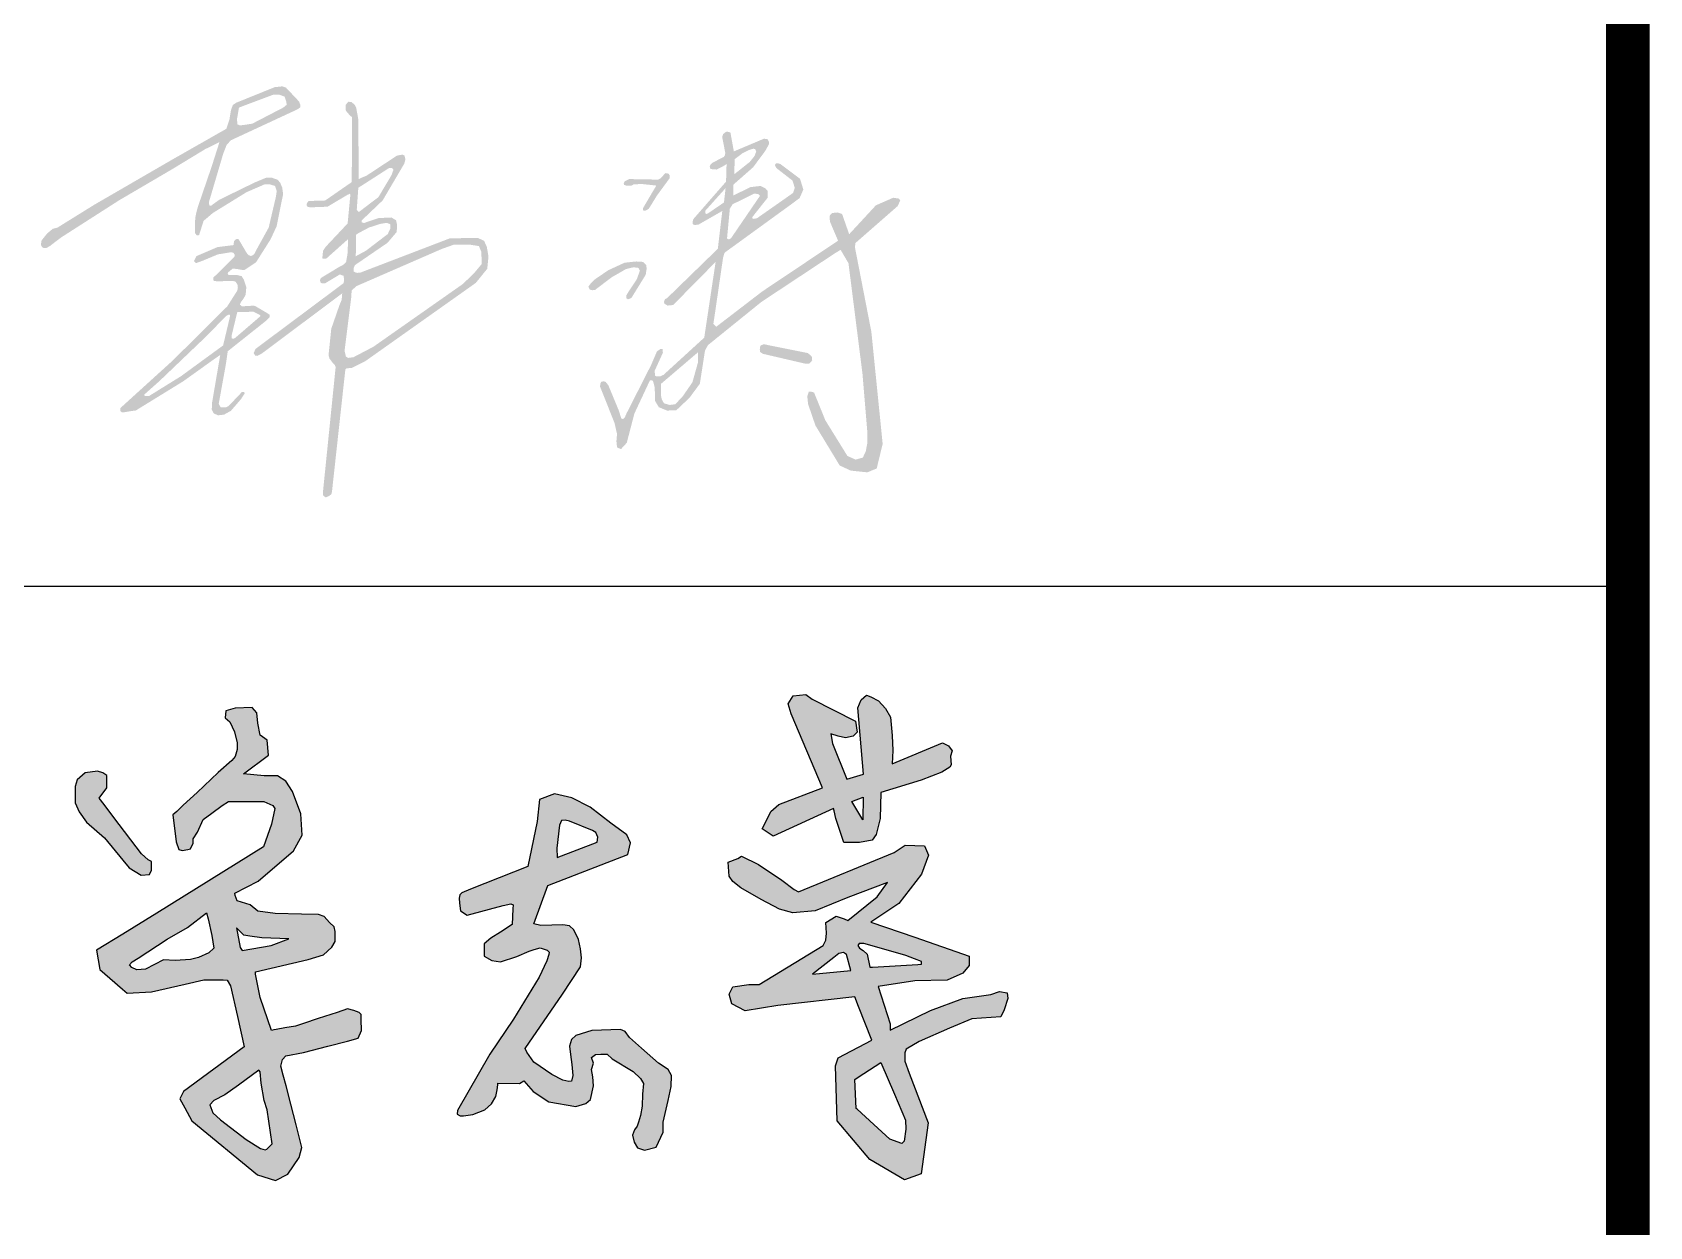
# Model space of a CAD drawing. Header units: inches. Extents: x -1293886 to -986005, y -15154 to 203628.
# Drawn here: x -1215054 to -1213209, y 132697 to 134059 of the extents above; entities that cross this region are included whole.
import ezdxf

# ---------------------------------------------------------------- set-up
doc = ezdxf.new("R2010")
doc.units = ezdxf.units.IN
doc.header["$LTSCALE"] = 100
doc.header["$MEASUREMENT"] = 0
doc.layers.get('0').update_dxf_attribs({"color": 252})
doc.layers.add('TK', color=142, linetype='Continuous')
doc.layers.add('图框', color=7, linetype='Continuous')

# ---------------------------------------------------------------- blocks, each defined once
blk = doc.blocks.new('A$C05385F37')
at = {"layer": 'TK'}
blk.add_line((-8000, -28200), (-1000, -28200), dxfattribs=at)

msp = doc.modelspace()

# ---------------------------------------------------------------- hatches: boundary and pattern name
h = msp.add_hatch(color=1)
h.set_gradient(color1=(255, 0, 0), color2=(219, 0, 0), one_color=1, tint=0.43)
h.paths.add_polyline_path([(-1214219.7, 133703.6), (-1214169.3, 133693.5), (-1214164.9, 133689.6), (-1214164.4, 133685.1), (-1214167.8, 133681.5), (-1214171.9, 133681.3), (-1214220.9, 133692.7), (-1214223.8, 133694.8), (-1214224.2, 133697.1), (-1214224, 133700.4), (-1214223, 133702.2)], flags=17)
h.paths.add_polyline_path([(-1214294.6, 133694.5), (-1214334.2, 133660.7), (-1214336.8, 133658.5), (-1214336.9, 133645.1), (-1214336.2, 133641.1), (-1214333.6, 133636.2), (-1214327.1, 133634.3), (-1214320.7, 133635.1), (-1214312.4, 133643.8), (-1214301.1, 133660.1), (-1214294.8, 133682.6)], flags=16)
h.paths.add_polyline_path([(-1214255.2, 133863.3), (-1214237.4, 133872.1), (-1214231.1, 133875.3), (-1214226, 133875.1), (-1214224, 133872.9), (-1214249.8, 133835.1), (-1214254.8, 133827.8), (-1214257.2, 133824.3), (-1214259.7, 133823.2), (-1214261.6, 133824.2), (-1214258.4, 133858.2)], flags=16)
h.paths.add_polyline_path([(-1214252.8, 133914.8), (-1214243.8, 133921.6), (-1214235.7, 133925.5), (-1214231.4, 133926.7), (-1214229.2, 133926), (-1214228.3, 133923.4), (-1214230.2, 133918.4), (-1214235.7, 133911.5), (-1214250.7, 133899.6), (-1214253.4, 133897.5)], flags=16)
h.paths.add_polyline_path([(-1214263.2, 133881.7), (-1214265.1, 133865.3), (-1214283.9, 133852.5), (-1214285.2, 133852.2), (-1214286.5, 133853.4), (-1214286.2, 133856.1)], flags=16)
h.paths.add_polyline_path([(-1214406.5, 133655.3), (-1214390, 133613.8), (-1214387.1, 133601.2), (-1214387.8, 133592.9), (-1214387.1, 133585.9), (-1214382.6, 133583.9), (-1214376, 133591.1), (-1214367.3, 133624.5), (-1214349.6, 133662.3), (-1214346.8, 133662.3), (-1214345.7, 133660.6), (-1214344, 133653.9), (-1214343.9, 133639.2), (-1214339.5, 133631.8), (-1214330.1, 133627.9), (-1214319.5, 133628.2), (-1214304.4, 133642.5), (-1214292.6, 133658.5), (-1214286.7, 133696.5), (-1214283.3, 133702.6), (-1214222.3, 133751.9), (-1214139, 133807), (-1214132, 133811.3), (-1214123, 133796), (-1214107, 133669.6), (-1214101.4, 133602.4), (-1214101.5, 133590.7), (-1214103.3, 133581.3), (-1214106.6, 133574.3), (-1214114.8, 133571.9), (-1214124.2, 133576.1), (-1214149.4, 133616.8), (-1214162.2, 133648.3), (-1214164.3, 133649.2), (-1214168.2, 133649.5), (-1214170, 133644), (-1214169.1, 133635.3), (-1214160.7, 133610.8), (-1214133, 133565.2), (-1214120.4, 133559.4), (-1214101.5, 133557.4), (-1214090.8, 133561.8), (-1214084, 133589.9), (-1214096.9, 133717.8), (-1214115.6, 133814), (-1214115.1, 133819), (-1214066.9, 133861.2), (-1214063.9, 133867.7), (-1214065.6, 133869.8), (-1214072, 133870.7), (-1214091.7, 133862.1), (-1214122.2, 133829.1), (-1214130.3, 133852.2), (-1214135.2, 133853.9), (-1214141.7, 133853.3), (-1214144.5, 133850.2), (-1214144.2, 133843.6), (-1214134.9, 133821.7), (-1214221.4, 133763.8), (-1214273.8, 133723.6), (-1214277.2, 133726.9), (-1214276.3, 133732.5), (-1214266.1, 133802.4), (-1214264.4, 133808), (-1214188.5, 133863.1), (-1214178.8, 133870.3), (-1214174.5, 133880.1), (-1214178.3, 133892.4), (-1214200.7, 133909.2), (-1214203.6, 133910.1), (-1214205.6, 133909.9), (-1214207, 133908.2), (-1214205.3, 133904.6), (-1214186.9, 133890.3), (-1214184.3, 133882.1), (-1214186.2, 133876.2), (-1214227, 133847.6), (-1214229.5, 133846.8), (-1214232.3, 133846.6), (-1214232.7, 133848.7), (-1214215.1, 133870.9), (-1214215.4, 133878.8), (-1214218, 133881.6), (-1214223.4, 133884.2), (-1214235, 133882.8), (-1214254.3, 133873.3), (-1214254.3, 133885.7), (-1214231.8, 133905.5), (-1214218, 133924.1), (-1214213.8, 133931.7), (-1214213.6, 133934.3), (-1214215.4, 133937.5), (-1214219.4, 133938.1), (-1214253.8, 133923.6), (-1214257.7, 133945.1), (-1214260.2, 133945.9), (-1214262, 133946.2), (-1214263.6, 133945.3), (-1214266, 133943.4), (-1214267.1, 133940), (-1214263.7, 133922.5), (-1214263.7, 133920.9), (-1214264.2, 133918.8), (-1214265.3, 133917.3), (-1214277.9, 133910.8), (-1214280.3, 133908.8), (-1214281.4, 133906.2), (-1214280.5, 133903.7), (-1214277.9, 133903.2), (-1214273.6, 133902.9), (-1214265.1, 133907.2), (-1214262.1, 133909.2), (-1214262.7, 133889.1), (-1214300, 133846.4), (-1214300.8, 133843.4), (-1214300.6, 133840.4), (-1214298.1, 133839.6), (-1214294, 133840.2), (-1214267, 133855.6), (-1214272.1, 133812.5), (-1214330.1, 133756.1), (-1214332.2, 133755.2), (-1214333.6, 133752), (-1214333, 133749.9), (-1214329.5, 133747.7), (-1214323.1, 133748.3), (-1214274.6, 133797.5), (-1214287.6, 133711.1), (-1214334, 133668.7), (-1214338.2, 133666.8), (-1214343.5, 133667.2), (-1214344.3, 133672.9), (-1214334.8, 133693.8), (-1214335.1, 133698), (-1214337.4, 133698.3), (-1214341.6, 133695.3), (-1214348.1, 133680.1), (-1214374.2, 133628.7), (-1214376.3, 133624.6), (-1214378.1, 133620.4), (-1214380.1, 133618.3), (-1214382.2, 133618.6), (-1214384.9, 133627.5), (-1214396.9, 133656.5), (-1214399.9, 133660.4), (-1214402.3, 133661.3), (-1214405.2, 133660.7), (-1214406.2, 133658.3)])
h.paths.add_polyline_path([(-1214410.7, 133766.7), (-1214393.3, 133779.9), (-1214376.8, 133789.4), (-1214368.2, 133791.4), (-1214362.8, 133790.7), (-1214361, 133787.6), (-1214364.6, 133777.6), (-1214374.3, 133763), (-1214376.6, 133759.1), (-1214376.4, 133756), (-1214374.6, 133754.8), (-1214370.7, 133756.4), (-1214354.4, 133782.8), (-1214353.3, 133789.8), (-1214353.8, 133794), (-1214357.2, 133797.5), (-1214365.3, 133798), (-1214378.5, 133796.6), (-1214397.1, 133788), (-1214412.8, 133777.3), (-1214417, 133773.1), (-1214419.8, 133769.2), (-1214418.2, 133765.9), (-1214415.1, 133765.2), (-1214411.9, 133765.5)])
h.paths.add_polyline_path([(-1214370.1, 133884.7), (-1214375.7, 133884.3), (-1214379.1, 133885.4), (-1214379.5, 133886.9), (-1214378.4, 133889.4), (-1214373.3, 133892), (-1214361.3, 133891.8), (-1214340.4, 133891.4), (-1214337.4, 133892.9), (-1214333.7, 133896.9), (-1214332.8, 133898.1), (-1214331.5, 133898.8), (-1214328.5, 133898.2), (-1214327, 133896.5), (-1214327, 133893.1), (-1214341.5, 133873.3), (-1214350.9, 133858.1), (-1214354.9, 133855.8), (-1214357.2, 133855.8), (-1214357.5, 133858.8), (-1214342.3, 133884.6), (-1214358.7, 133886.4), (-1214368.1, 133886)], flags=17)
h.paths.add_polyline_path([(-1214818.5, 133973.6), (-1214779.7, 133988.2), (-1214772.1, 133988.2), (-1214766.5, 133986.1), (-1214764.5, 133980.2), (-1214764.1, 133976.8), (-1214767.9, 133973.6), (-1214803.4, 133955.2), (-1214810, 133954.2), (-1214817.3, 133953.2), (-1214820.4, 133954.5), (-1214820.7, 133960.8)], flags=16)
h.paths.add_polyline_path([(-1214820.4, 133740.4), (-1214801.9, 133740.6), (-1214794.6, 133736.9), (-1214793.9, 133735.7), (-1214822.6, 133711), (-1214824.9, 133709.7), (-1214826.7, 133710.3), (-1214826.8, 133713.8)], flags=16)
h.paths.add_polyline_path([(-1214857.5, 133711), (-1214832.8, 133736.1), (-1214829.6, 133737.5), (-1214828.5, 133736.3), (-1214836.6, 133702.2), (-1214884.8, 133667), (-1214920.8, 133644.7), (-1214926.2, 133644.7), (-1214926.5, 133646.2), (-1214909.6, 133661.2)], flags=16)
h.paths.add_polyline_path([(-1214690.5, 133756.2), (-1214689.9, 133765.1), (-1214684.2, 133770), (-1214587.3, 133812.2), (-1214573.6, 133817.1), (-1214554.6, 133817.1), (-1214544.7, 133815.6), (-1214542, 133809.1), (-1214541.4, 133795.3), (-1214550.6, 133784.2), (-1214563.2, 133772.2), (-1214665.1, 133700.7), (-1214688, 133688.7), (-1214694, 133688), (-1214696.5, 133689.6), (-1214698, 133696)], flags=16)
h.paths.add_polyline_path([(-1214670.2, 133836.7), (-1214657.2, 133840.9), (-1214652.6, 133841.7), (-1214649, 133841.8), (-1214645.8, 133840.4), (-1214645.9, 133835.4), (-1214648.7, 133829.3), (-1214669.5, 133813.4), (-1214673.9, 133810.1), (-1214685.2, 133804), (-1214685.1, 133811.6), (-1214685, 133828.4), (-1214681.9, 133830.5)], flags=16)
h.paths.add_polyline_path([(-1214682.3, 133882.1), (-1214647.1, 133904.7), (-1214643.9, 133904.7), (-1214642.2, 133902.8), (-1214644.4, 133896.6), (-1214659.4, 133871.4), (-1214676, 133858.8), (-1214681.8, 133854.3), (-1214684.1, 133857.1)], flags=16)
h.paths.add_polyline_path([(-1214739.1, 133867), (-1214720.1, 133867.6), (-1214689.8, 133888.6), (-1214689.5, 133954.2), (-1214689.6, 133962.7), (-1214692, 133964.7), (-1214696.5, 133970), (-1214696.9, 133973.3), (-1214696.8, 133976.8), (-1214693.5, 133980.3), (-1214690, 133979.8), (-1214686.4, 133976.8), (-1214684.7, 133973.2), (-1214683.9, 133968.7), (-1214683.2, 133965.4), (-1214682.4, 133960.4), (-1214681.8, 133895.7), (-1214681.9, 133892), (-1214677.9, 133893.9), (-1214673.1, 133895.8), (-1214638.2, 133918.8), (-1214631.9, 133919.9), (-1214629.7, 133919), (-1214628.5, 133914.5), (-1214630, 133909.4), (-1214654.6, 133867.6), (-1214678.7, 133844.6), (-1214678.4, 133842.7), (-1214675.8, 133841.8), (-1214672.7, 133843), (-1214659.4, 133847.5), (-1214644.6, 133848.2), (-1214639.3, 133845.1), (-1214638.1, 133839.9), (-1214638.5, 133831.7), (-1214649, 133819.3), (-1214686.1, 133793.9), (-1214687.8, 133790.3), (-1214687.5, 133786.6), (-1214685.6, 133785.5), (-1214683.6, 133785), (-1214680, 133785.3), (-1214577.9, 133824.4), (-1214546, 133824.9), (-1214538.8, 133821.6), (-1214535.7, 133814.7), (-1214533.8, 133803.8), (-1214535.2, 133789.7), (-1214548.2, 133773.6), (-1214674.7, 133684), (-1214689.9, 133676.5), (-1214695.7, 133676.1), (-1214696.3, 133675.8), (-1214697, 133674.7), (-1214697.4, 133672.2), (-1214712.4, 133535.2), (-1214713.1, 133532.4), (-1214715.8, 133530.4), (-1214719.6, 133528.7), (-1214722.7, 133531.4), (-1214722.7, 133534.8), (-1214708.2, 133677.4), (-1214709.3, 133680.2), (-1214711.2, 133681.8), (-1214713.1, 133684.5), (-1214715.2, 133687.2), (-1214716.3, 133691), (-1214713.2, 133721.2), (-1214703.7, 133748.6), (-1214701.3, 133754.2), (-1214700.7, 133761.6), (-1214793.1, 133692.5), (-1214797.5, 133690.3), (-1214800, 133690.6), (-1214801.7, 133693.4), (-1214799.8, 133698.1), (-1214699.2, 133773.2), (-1214698.5, 133776.9), (-1214699.1, 133781.6), (-1214703.4, 133783.2), (-1214720.6, 133772.9), (-1214723.4, 133772.9), (-1214725.3, 133773.8), (-1214726.1, 133776.5), (-1214725.1, 133779.1), (-1214703.3, 133792.3), (-1214699.7, 133794.1), (-1214696.3, 133797.2), (-1214694.7, 133806.4), (-1214694.3, 133814.3), (-1214694, 133823.5), (-1214719.2, 133801), (-1214723.2, 133801.4), (-1214723.2, 133803.9), (-1214722.5, 133810.4), (-1214719.6, 133814.7), (-1214694.5, 133841.4), (-1214691.4, 133874.1), (-1214691.9, 133875.3), (-1214695, 133873.9), (-1214717.4, 133860.5), (-1214736.5, 133859.8), (-1214739.5, 133860.1), (-1214741, 133861.1), (-1214741.3, 133863.6), (-1214740.4, 133865.3)])
h.paths.add_polyline_path([(-1215029.1, 133819.6), (-1215021, 133825.7), (-1214955.1, 133867.9), (-1214894.2, 133903.6), (-1214856.5, 133926.5), (-1214852.1, 133928.5), (-1214840.8, 133934.1), (-1214849.4, 133907.1), (-1214865.2, 133860.9), (-1214867.2, 133853.8), (-1214868.4, 133847.8), (-1214868.8, 133837.5), (-1214868.8, 133830.4), (-1214866.4, 133827.7), (-1214864, 133828.1), (-1214862.4, 133833.2), (-1214858.9, 133844.3), (-1214848.2, 133853.4), (-1214809.8, 133877.1), (-1214788.8, 133886.2), (-1214784.1, 133886.2), (-1214777.3, 133884.2), (-1214775.4, 133878.3), (-1214776.5, 133871.2), (-1214784.6, 133836.7), (-1214797.5, 133813.3), (-1214798.9, 133810.5), (-1214801, 133806.7), (-1214803.1, 133804.9), (-1214804.8, 133804.2), (-1214807.6, 133805.3), (-1214809.7, 133807.7), (-1214818.1, 133822), (-1214819.5, 133823.8), (-1214821.9, 133823.4), (-1214824.2, 133821.1), (-1214824.7, 133816.7), (-1214843, 133814.4), (-1214867.1, 133804.1), (-1214869.8, 133798.5), (-1214867.5, 133796.1), (-1214859.6, 133799), (-1214842.6, 133806.1), (-1214827.9, 133808.5), (-1214825.2, 133808.1), (-1214823.5, 133806.1), (-1214823.5, 133803.8), (-1214826, 133801.1), (-1214846.6, 133780.7), (-1214847.9, 133779.4), (-1214847.9, 133777.7), (-1214847.4, 133776.1), (-1214845.8, 133775.6), (-1214842.8, 133775.4), (-1214825.3, 133775.8), (-1214822.3, 133774.9), (-1214820, 133771.1), (-1214819.8, 133767.9), (-1214820.4, 133764.8), (-1214831.9, 133746.7), (-1214894.2, 133684.9), (-1214952.7, 133631.8), (-1214953.7, 133630.8), (-1214953.9, 133628.3), (-1214953.5, 133626.8), (-1214952.1, 133626), (-1214949.8, 133625.9), (-1214942.2, 133627.2), (-1214936.2, 133628), (-1214882.4, 133661.1), (-1214845.2, 133687.7), (-1214839.9, 133691.3), (-1214849.4, 133635.7), (-1214849.5, 133628.9), (-1214847.5, 133624.8), (-1214842.5, 133622.5), (-1214835.7, 133623.2), (-1214827.7, 133627.6), (-1214816.3, 133640.8), (-1214812.1, 133647.3), (-1214812.2, 133648.4), (-1214813.1, 133649.1), (-1214815.4, 133649.1), (-1214818.6, 133645.2), (-1214828.1, 133635.6), (-1214830.4, 133633), (-1214833.4, 133631.5), (-1214839.4, 133631.6), (-1214841.6, 133635.6), (-1214833.4, 133681), (-1214831.3, 133695.6), (-1214787.4, 133730.5), (-1214784.2, 133733.7), (-1214783.4, 133734.7), (-1214783.4, 133736.3), (-1214783.7, 133737.3), (-1214786.3, 133739.1), (-1214799.4, 133746.8), (-1214801.6, 133747.6), (-1214815.1, 133746.8), (-1214817.4, 133748.7), (-1214816.5, 133751.3), (-1214813.2, 133755.8), (-1214810.9, 133760), (-1214810.1, 133768.7), (-1214812.9, 133777.2), (-1214815.5, 133781.3), (-1214820.3, 133782.5), (-1214824.7, 133782.5), (-1214829.5, 133782.5), (-1214830.3, 133782.5), (-1214831.3, 133783.7), (-1214831.1, 133785.5), (-1214829.5, 133786.7), (-1214825.7, 133789.8), (-1214821.2, 133789.5), (-1214815.2, 133788.4), (-1214812.1, 133788.4), (-1214799, 133797.1), (-1214782.4, 133823.3), (-1214775.5, 133838.3), (-1214768.1, 133875), (-1214769.2, 133882.4), (-1214771.4, 133887.7), (-1214774.4, 133891.3), (-1214780.8, 133893.5), (-1214787.7, 133893.5), (-1214800.4, 133888.2), (-1214841, 133868.4), (-1214848.4, 133863.1), (-1214850.1, 133861.7), (-1214852, 133861.7), (-1214852.6, 133863.4), (-1214852.6, 133866.4), (-1214836.5, 133920.9), (-1214832.6, 133930.9), (-1214827.9, 133936.2), (-1214751.7, 133971.6), (-1214748.6, 133973.9), (-1214748.6, 133977), (-1214749.9, 133980.5), (-1214764.9, 133996.4), (-1214768.9, 133997.8), (-1214777.7, 133996.9), (-1214821.5, 133979.2), (-1214825.5, 133976.6), (-1214827.7, 133970.4), (-1214829.4, 133959.8), (-1214832.9, 133949.4), (-1214894.4, 133914.4), (-1214983.5, 133862.8), (-1215025.7, 133836.6), (-1215030.9, 133835.3), (-1215034.7, 133832.2), (-1215037.4, 133829.9), (-1215042.1, 133824.1), (-1215044, 133821.4), (-1215044.4, 133817.2), (-1215044, 133815.7), (-1215042.5, 133813.7), (-1215040.1, 133813.3), (-1215038.3, 133813.4), (-1215034.4, 133815.5)])
h = msp.add_hatch(color=4)
h.dxf.hatch_style = 1
h.paths.add_polyline_path([(-1214007.3, 133221.1), (-1214006, 133223.7), (-1214006.7, 133233.6), (-1214004.7, 133239.5), (-1214008.7, 133245.4), (-1214015.9, 133248.7), (-1214073.1, 133225), (-1214072.4, 133240.1), (-1214073.1, 133257.2), (-1214075, 133278.2), (-1214080.9, 133288.1), (-1214088.8, 133296.6), (-1214097.4, 133301.2), (-1214102.6, 133303.2), (-1214108.5, 133297.9), (-1214112.5, 133288.7), (-1214105.9, 133213.2), (-1214125, 133207.3), (-1214141.4, 133248), (-1214143.2, 133259), (-1214134.8, 133256.5), (-1214126.3, 133254.6), (-1214117.7, 133256.5), (-1214113.1, 133261.1), (-1214115.1, 133273.6), (-1214164.4, 133298.6), (-1214171.6, 133303.8), (-1214186.1, 133302.5), (-1214192, 133293.3), (-1214188.3, 133281.9), (-1214152.5, 133197.4), (-1214202.5, 133178.4), (-1214211.7, 133170.5), (-1214216.9, 133159.3), (-1214221.5, 133150.8), (-1214209.1, 133142.3), (-1214140.1, 133173.8), (-1214139.4, 133171.2), (-1214137.6, 133162.6), (-1214129.8, 133139.5), (-1214128.2, 133135), (-1214110.5, 133135), (-1214096, 133137.7), (-1214091.4, 133144.2), (-1214086.8, 133162.6), (-1214086.2, 133192.2), (-1214040.2, 133206), (-1214016.5, 133215.2)])
h.paths.add_polyline_path([(-1214106.3, 133186.6), (-1214106.8, 133161), (-1214119.2, 133181.8)], flags=16)
h = msp.add_hatch(color=4)
h.dxf.hatch_style = 1
h.paths.add_polyline_path([(-1214972.4, 133178.3), (-1214977.9, 133185.6), (-1214969.3, 133197.4), (-1214969.3, 133211.4), (-1214973.8, 133214.6), (-1214979.8, 133216.5), (-1214994.2, 133214.5), (-1215003.1, 133206.5), (-1215005.5, 133199.1), (-1215005.4, 133180.4), (-1215000.7, 133169.9), (-1214992.6, 133158.3), (-1214971.9, 133140.3), (-1214951, 133114.8), (-1214943.9, 133106.2), (-1214930, 133097.9), (-1214920.5, 133098.4), (-1214918.4, 133103.4), (-1214918.4, 133108.9), (-1214918.4, 133113.3), (-1214922, 133115.4), (-1214929.9, 133122.3), (-1214961.3, 133163.7)])
h.paths.add_polyline_path([(-1214757.4, 133193.2), (-1214765.1, 133205), (-1214774.4, 133211), (-1214789.7, 133211), (-1214813.5, 133213.4), (-1214784.8, 133234.6), (-1214786.3, 133251.8), (-1214794.5, 133257.7), (-1214796.8, 133271.2), (-1214798.3, 133283.1), (-1214803.5, 133289.1), (-1214822.9, 133288.4), (-1214833.4, 133285.4), (-1214834.2, 133277.2), (-1214828.9, 133272.7), (-1214823.7, 133261.5), (-1214820.7, 133248.8), (-1214820.7, 133241.3), (-1214822.9, 133233.1), (-1214826.7, 133228.6), (-1214842.4, 133215.1), (-1214866.3, 133192), (-1214882, 133177.8), (-1214889.5, 133170.3), (-1214893.9, 133166.6), (-1214890.2, 133136), (-1214887.2, 133127), (-1214883.5, 133125.8), (-1214876.8, 133127), (-1214873.9, 133128), (-1214870.6, 133134.3), (-1214870.6, 133139.3), (-1214865.7, 133146.7), (-1214859.4, 133161.2), (-1214849.3, 133168.6), (-1214837.7, 133177.2), (-1214830.4, 133181.9), (-1214819.2, 133181.9), (-1214804.7, 133181.9), (-1214796.5, 133181.9), (-1214790.2, 133181.9), (-1214779.9, 133177.4), (-1214777.7, 133173.8), (-1214781.2, 133156), (-1214790.7, 133130), (-1214912.3, 133054.6), (-1214951, 133030.6), (-1214980.9, 133012.1), (-1214977.4, 132990), (-1214965.9, 132980.2), (-1214951.4, 132967.9), (-1214946, 132963.3), (-1214918.4, 132964.8), (-1214880, 132973.4), (-1214858.5, 132978.2), (-1214836.4, 132978.2), (-1214831.9, 132978.1), (-1214828.1, 132971.6), (-1214820.3, 132936.4), (-1214812.6, 132902), (-1214881.7, 132851.1), (-1214885.9, 132842.7), (-1214880.4, 132832.3), (-1214872.4, 132817.3), (-1214797.4, 132755.9), (-1214777, 132749.3), (-1214762.6, 132756.5), (-1214750, 132775.8), (-1214746.7, 132787.2), (-1214753.3, 132812.9), (-1214759.4, 132836.4), (-1214764.8, 132857.6), (-1214767.9, 132869.7), (-1214770.6, 132879.9), (-1214768.9, 132887.4), (-1214765, 132891.7), (-1214744.9, 132895.5), (-1214717.1, 132902.8), (-1214694.5, 132908.3), (-1214682.5, 132911.8), (-1214678.7, 132920.7), (-1214679.1, 132933.1), (-1214679.1, 132938.7), (-1214681.2, 132941.2), (-1214687.6, 132943.4), (-1214694.5, 132945.1), (-1214706.4, 132941.2), (-1214728.3, 132934.4), (-1214744.9, 132928.4), (-1214753.9, 132925.4), (-1214766.3, 132923.7), (-1214776.1, 132921.6), (-1214778.7, 132921.2), (-1214781.3, 132920.7), (-1214794.5, 132958.3), (-1214800.2, 132987.6), (-1214739.4, 133001.7), (-1214721.9, 133006.8), (-1214712.5, 133015.5), (-1214708.8, 133022.2), (-1214708.8, 133033.6), (-1214709.8, 133038.7), (-1214715.2, 133043.7), (-1214721.3, 133050.8), (-1214727.6, 133052.8), (-1214747.1, 133053.4), (-1214777.3, 133054.1), (-1214797, 133056.8), (-1214805.6, 133063.8), (-1214820.6, 133068.6), (-1214823.7, 133077), (-1214796.5, 133091.1), (-1214756.1, 133125.7), (-1214746.5, 133143.6), (-1214748.1, 133167.7)])
h.paths.add_polyline_path([(-1214821.3, 133037.8), (-1214813, 133029.2), (-1214806.1, 133028.2), (-1214792.3, 133026.3), (-1214761.6, 133025.3), (-1214781.9, 133017.7), (-1214814.7, 133012), (-1214817, 133015.4)], flags=16)
h.paths.add_polyline_path([(-1214855.5, 133054.9), (-1214853.7, 133047.8), (-1214849.3, 133028.8), (-1214847.1, 133014.6), (-1214852.8, 133009.2), (-1214864.8, 133003.9), (-1214873.7, 133001.7), (-1214891.4, 133000.4), (-1214904.7, 133001), (-1214925.2, 132990.6), (-1214934.9, 132989.7), (-1214940.7, 132992.4), (-1214943.4, 132995.5), (-1214940.3, 132999), (-1214933.6, 133003), (-1214900.3, 133024.8), (-1214877.2, 133038.1)], flags=16)
h.paths.add_polyline_path([(-1214795.9, 132875.3), (-1214794.5, 132873.3), (-1214793.1, 132860.3), (-1214789.7, 132840.5), (-1214786.3, 132830.2), (-1214780.8, 132791.3), (-1214785.3, 132786.5), (-1214787.5, 132784.1), (-1214793.8, 132785.8), (-1214810.2, 132796.1), (-1214839.6, 132818.6), (-1214848.5, 132826.8), (-1214851.9, 132835.7), (-1214847.1, 132840.5), (-1214834.8, 132847.3), (-1214819.1, 132858.2)], flags=16)
h = msp.add_hatch(color=4)
h.dxf.hatch_style = 1
h.paths.add_polyline_path([(-1214428.9, 133013.7), (-1214431.2, 133024.5), (-1214436.3, 133035.4), (-1214441.4, 133040), (-1214448.9, 133041.1), (-1214474, 133040.5), (-1214481.9, 133042.3), (-1214466.1, 133086.1), (-1214374.9, 133121.3), (-1214371.6, 133134.6), (-1214376.1, 133143.7), (-1214394.2, 133157.2), (-1214417.7, 133175.3), (-1214438.5, 133186.1), (-1214458.3, 133190.6), (-1214475.5, 133184.3), (-1214478.2, 133159), (-1214489, 133107.5), (-1214554.4, 133081.9), (-1214564.2, 133077.5), (-1214566.4, 133075.3), (-1214567.3, 133071.7), (-1214566.9, 133065.9), (-1214565.9, 133057), (-1214558, 133052), (-1214516.9, 133063), (-1214508.1, 133065.2), (-1214505.6, 133064.1), (-1214505.9, 133059.3), (-1214506.7, 133041.4), (-1214519.9, 133032.6), (-1214531.2, 133026), (-1214538.6, 133019.4), (-1214538.9, 133015), (-1214538.9, 133005.5), (-1214529.8, 133000.3), (-1214520.2, 132998.9), (-1214501.5, 133005.1), (-1214487.2, 133010.9), (-1214481.7, 133013.1), (-1214474.8, 133015), (-1214469.3, 133013.1), (-1214466.7, 133012.4), (-1214464.5, 133009.8), (-1214464.9, 133007.3), (-1214467.4, 133000), (-1214475.9, 132981.6), (-1214505.2, 132933.6), (-1214532.3, 132893.7), (-1214569, 132829.4), (-1214569.5, 132825.1), (-1214566, 132823.3), (-1214562.4, 132823.3), (-1214551.5, 132824.8), (-1214538.1, 132830.1), (-1214530.2, 132836.7), (-1214525.4, 132845.1), (-1214523.9, 132852.9), (-1214523.1, 132858.5), (-1214523.2, 132860.3), (-1214498.5, 132859.9), (-1214493.3, 132863.1), (-1214482.9, 132850.8), (-1214464.8, 132839.1), (-1214434.3, 132833.9), (-1214422.6, 132837.1), (-1214417.4, 132841.7), (-1214414.1, 132857.3), (-1214414.8, 132867.7), (-1214416.1, 132876.1), (-1214414.1, 132883.2), (-1214416.1, 132889.7), (-1214411.5, 132893), (-1214405.7, 132893.6), (-1214398.5, 132893.6), (-1214392.7, 132888.4), (-1214368.8, 132873.7), (-1214360.3, 132865.7), (-1214356.8, 132859.9), (-1214358, 132847.9), (-1214358.5, 132834.2), (-1214360.3, 132823.4), (-1214362.5, 132815.9), (-1214364.3, 132811.4), (-1214367.1, 132807.4), (-1214369.4, 132801.1), (-1214367.7, 132793.1), (-1214363.7, 132786.8), (-1214355.7, 132783.9), (-1214342.5, 132787.4), (-1214334.5, 132804.5), (-1214334.5, 132815.9), (-1214328.8, 132840.5), (-1214325.4, 132856.5), (-1214324.8, 132869.1), (-1214328.8, 132875.9), (-1214339.7, 132883.4), (-1214359.1, 132900.5), (-1214372.8, 132912.5), (-1214378, 132919.4), (-1214383.1, 132921.7), (-1214415.7, 132920.5), (-1214434, 132914.8), (-1214439.2, 132910.2), (-1214441.4, 132902.8), (-1214440.3, 132893.1), (-1214438.6, 132881.7), (-1214437.4, 132869.1), (-1214439.2, 132862.8), (-1214442, 132862.2), (-1214448.9, 132863.9), (-1214461.5, 132870.2), (-1214482, 132884.5), (-1214490, 132895.9), (-1214491.8, 132899.9), (-1214449.5, 132962.2), (-1214428.9, 132993.1), (-1214427.7, 133003.4)])
h.paths.add_polyline_path([(-1214455.3, 133118.1), (-1214455.7, 133128.5), (-1214452.6, 133154.7), (-1214450.3, 133160.1), (-1214446.1, 133160.5), (-1214441.5, 133159.3), (-1214415.2, 133148.8), (-1214411.4, 133146.3), (-1214409, 133141.3), (-1214409.6, 133135.6)], flags=16)
h = msp.add_hatch(color=4)
h.dxf.hatch_style = 1
h.paths.add_polyline_path([(-1214039.8, 133099), (-1214031.8, 133120.6), (-1214036.3, 133131.2), (-1214058.4, 133132.2), (-1214071, 133123.7), (-1214180.1, 133078.9), (-1214185.1, 133081.5), (-1214199.2, 133092), (-1214225.5, 133110.1), (-1214244.9, 133119.3), (-1214249.1, 133116.7), (-1214260.2, 133112.6), (-1214259.2, 133096.5), (-1214255.1, 133090.4), (-1214246, 133083.3), (-1214222.8, 133070.2), (-1214201.6, 133059.1), (-1214186.4, 133055), (-1214161.1, 133057.1), (-1214123.7, 133072.2), (-1214078.3, 133089.4), (-1214090.4, 133073.2), (-1214123.7, 133046), (-1214127.8, 133048), (-1214136.9, 133051), (-1214149, 133043.9), (-1214148, 133031.8), (-1214149, 133023.7), (-1214152, 133017.7), (-1214224.8, 132973.2), (-1214236.9, 132973.2), (-1214255.1, 132970.2), (-1214259.2, 132962.1), (-1214256.1, 132951), (-1214241, 132942.9), (-1214203.6, 132949), (-1214115.7, 132959.1), (-1214111.6, 132948), (-1214096.5, 132909.6), (-1214134.9, 132889.4), (-1214137.9, 132880.3), (-1214135.9, 132817.6), (-1214098.5, 132773.2), (-1214059.1, 132750), (-1214039.9, 132757), (-1214032, 132815.3), (-1214053.8, 132871.8), (-1214058.6, 132885.5), (-1214058.6, 132895.1), (-1214057, 132899.1), (-1214042.5, 132908), (-1214007.9, 132923.2), (-1213982.2, 132933.7), (-1213949.2, 132936.1), (-1213945.2, 132944.1), (-1213941.2, 132957), (-1213942, 132963.4), (-1213950.8, 132965), (-1213960.5, 132961.8), (-1213992.6, 132957), (-1214029.6, 132943.3), (-1214075.5, 132920.8), (-1214075.5, 132928.1), (-1214089.1, 132970.7), (-1214047.3, 132977.1), (-1214010.3, 132977.9), (-1213992.6, 132985.9), (-1213985.4, 132994.8), (-1213985.4, 133005.2), (-1214047.3, 133026.9), (-1214097.6, 133044.3), (-1214065.5, 133065.4)])
h.paths.add_polyline_path([(-1214057.4, 133006.2), (-1214047.7, 133002.5), (-1214039.6, 132999.3), (-1214039.6, 132996.2), (-1214044, 132996), (-1214095.7, 132992.9), (-1214098.8, 132992.9), (-1214101.7, 133007.5), (-1214106.3, 133012), (-1214110.5, 133014.4), (-1214112.5, 133017.5), (-1214111, 133020), (-1214105.3, 133020), (-1214098.5, 133018)], flags=16)
h.paths.add_polyline_path([(-1214125.3, 133007.1), (-1214120.2, 132989.2), (-1214164, 132984.8), (-1214139.6, 133003.8), (-1214134.1, 133008.6), (-1214128.6, 133009.7)], flags=16)
h.paths.add_polyline_path([(-1214086.2, 132884), (-1214070.6, 132847.8), (-1214057.9, 132818.4), (-1214057.4, 132807.9), (-1214059.3, 132794.4), (-1214062, 132791.6), (-1214075.8, 132796.5), (-1214093.9, 132813.2), (-1214114.1, 132831.6), (-1214115.9, 132864.5), (-1214111.8, 132867.2)], flags=16)

# ---------------------------------------------------------------- linework, layer by layer
at = {"color": 4}
for points in [[(-1214216.9, 133159.3), (-1214211.7, 133170.5), (-1214202.5, 133178.4), (-1214152.5, 133197.4), (-1214188.3, 133281.9), (-1214192, 133293.3), (-1214186.1, 133302.5), (-1214171.6, 133303.8), (-1214164.4, 133298.6), (-1214115.1, 133273.6), (-1214113.1, 133261.1), (-1214117.7, 133256.5), (-1214126.3, 133254.6), (-1214134.8, 133256.5), (-1214143.2, 133259), (-1214141.4, 133248), (-1214125, 133207.3), (-1214105.9, 133213.2), (-1214112.5, 133288.7), (-1214108.5, 133297.9), (-1214102.6, 133303.2), (-1214097.4, 133301.2), (-1214088.8, 133296.6), (-1214080.9, 133288.1), (-1214075, 133278.2), (-1214073.1, 133257.2), (-1214072.4, 133240.1), (-1214073.1, 133225), (-1214015.9, 133248.7), (-1214008.7, 133245.4), (-1214004.7, 133239.5), (-1214006.7, 133233.6), (-1214006, 133223.7), (-1214007.3, 133221.1), (-1214016.5, 133215.2), (-1214040.2, 133206), (-1214086.2, 133192.2), (-1214086.8, 133162.6), (-1214091.4, 133144.2), (-1214096, 133137.7), (-1214110.5, 133135), (-1214128.2, 133135), (-1214129.8, 133139.5), (-1214137.6, 133162.6), (-1214139.4, 133171.2), (-1214140.1, 133173.8), (-1214209.1, 133142.3), (-1214221.5, 133150.8), (-1214216.9, 133159.3)], [(-1214790.2, 133181.9), (-1214779.9, 133177.4), (-1214777.7, 133173.8), (-1214781.2, 133156), (-1214790.7, 133130), (-1214912.3, 133054.6), (-1214951, 133030.6), (-1214980.9, 133012.1), (-1214977.4, 132990), (-1214965.9, 132980.2), (-1214951.4, 132967.9), (-1214946, 132963.3), (-1214918.4, 132964.8), (-1214880, 132973.4), (-1214858.5, 132978.2), (-1214836.4, 132978.2), (-1214831.9, 132978.1), (-1214828.1, 132971.6), (-1214820.3, 132936.4), (-1214812.6, 132902), (-1214881.7, 132851.1), (-1214885.9, 132842.7), (-1214880.4, 132832.3), (-1214872.4, 132817.3), (-1214797.4, 132755.9), (-1214777, 132749.3), (-1214762.6, 132756.5), (-1214750, 132775.8), (-1214746.7, 132787.2), (-1214753.3, 132812.9), (-1214759.4, 132836.4), (-1214764.8, 132857.6), (-1214767.9, 132869.7), (-1214770.6, 132879.9), (-1214768.9, 132887.4), (-1214765, 132891.7), (-1214744.9, 132895.5), (-1214717.1, 132902.8), (-1214694.5, 132908.3), (-1214682.5, 132911.8), (-1214678.7, 132920.7), (-1214679.1, 132933.1), (-1214679.1, 132938.7), (-1214681.2, 132941.2), (-1214687.6, 132943.4), (-1214694.5, 132945.1), (-1214706.4, 132941.2), (-1214728.3, 132934.4), (-1214744.9, 132928.4), (-1214753.9, 132925.4), (-1214766.3, 132923.7), (-1214776.1, 132921.6), (-1214778.7, 132921.2), (-1214781.3, 132920.7), (-1214794.5, 132958.3), (-1214799.6, 132984.8), (-1214799.8, 132987.6), (-1214739.4, 133001.7), (-1214721.9, 133006.8), (-1214712.5, 133015.5), (-1214708.8, 133022.2), (-1214708.8, 133033.6), (-1214709.8, 133038.7), (-1214715.2, 133043.7), (-1214721.3, 133050.8), (-1214727.6, 133052.8), (-1214747.1, 133053.4), (-1214777.3, 133054.1), (-1214797, 133056.8), (-1214805.6, 133063.8), (-1214820.6, 133068.6), (-1214822.8, 133074.5), (-1214823.3, 133077.2), (-1214796.5, 133091.1), (-1214756.1, 133125.7), (-1214746.5, 133143.6), (-1214748.1, 133167.7), (-1214757.4, 133193.2), (-1214765.1, 133205), (-1214774.4, 133211), (-1214789.7, 133211), (-1214813.5, 133213.4), (-1214784.8, 133234.6), (-1214786.3, 133251.8), (-1214794.5, 133257.7), (-1214796.8, 133271.2), (-1214798.3, 133283.1), (-1214803.5, 133289.1), (-1214822.9, 133288.4), (-1214833.4, 133285.4), (-1214834.2, 133277.2), (-1214828.9, 133272.7), (-1214823.7, 133261.5), (-1214820.7, 133248.8), (-1214820.7, 133241.3), (-1214822.9, 133233.1), (-1214826.7, 133228.6), (-1214842.4, 133215.1), (-1214866.3, 133192), (-1214882, 133177.8), (-1214889.5, 133170.3), (-1214893.9, 133166.6), (-1214890.2, 133136), (-1214887.2, 133127), (-1214883.5, 133125.8), (-1214876.8, 133127)], [(-1214994.2, 133214.5), (-1214994.2, 133214.5), (-1215003.1, 133206.5), (-1215005.5, 133199.1), (-1215005.4, 133180.4), (-1215000.7, 133169.9), (-1214992.6, 133158.3), (-1214971.9, 133140.3), (-1214951, 133114.8), (-1214943.9, 133106.2), (-1214930, 133097.9), (-1214920.5, 133098.4), (-1214918.4, 133103.4), (-1214918.4, 133108.9), (-1214918.4, 133113.3), (-1214922, 133115.4), (-1214929.9, 133122.3), (-1214961.3, 133163.7), (-1214972.4, 133178.3), (-1214977.9, 133185.6), (-1214977.9, 133185.6), (-1214969.3, 133197.4), (-1214969.3, 133211.4), (-1214973.8, 133214.6), (-1214979.8, 133216.5), (-1214994.2, 133214.5)], [(-1214565.9, 133057), (-1214558, 133052), (-1214516.9, 133063), (-1214508.1, 133065.2), (-1214505.6, 133064.1), (-1214505.9, 133059.3), (-1214506.7, 133041.4), (-1214519.9, 133032.6), (-1214531.2, 133026), (-1214538.6, 133019.4), (-1214538.9, 133015), (-1214538.9, 133005.5), (-1214529.8, 133000.3), (-1214520.2, 132998.9), (-1214501.5, 133005.1), (-1214487.2, 133010.9), (-1214481.7, 133013.1), (-1214474.8, 133015), (-1214469.3, 133013.1), (-1214466.7, 133012.4), (-1214464.5, 133009.8), (-1214464.9, 133007.3), (-1214467.4, 133000), (-1214475.9, 132981.6), (-1214505.2, 132933.6), (-1214532.3, 132893.7), (-1214569, 132829.4), (-1214569.5, 132825.1), (-1214566, 132823.3), (-1214562.4, 132823.3), (-1214551.5, 132824.8), (-1214538.1, 132830.1), (-1214530.2, 132836.7), (-1214525.4, 132845.1), (-1214523.9, 132852.9), (-1214523.1, 132858.5), (-1214523.2, 132860.3), (-1214498.5, 132859.9), (-1214493.3, 132863.1), (-1214482.9, 132850.8), (-1214464.8, 132839.1), (-1214434.3, 132833.9), (-1214422.6, 132837.1), (-1214417.4, 132841.7), (-1214414.1, 132857.3), (-1214414.8, 132867.7), (-1214416.1, 132876.1), (-1214414.1, 132883.2), (-1214416.1, 132889.7), (-1214411.5, 132893), (-1214405.7, 132893.6), (-1214398.5, 132893.6), (-1214392.7, 132888.4), (-1214368.8, 132873.7), (-1214360.3, 132865.7), (-1214356.8, 132859.9), (-1214358, 132847.9), (-1214358.5, 132834.2), (-1214360.3, 132823.4), (-1214362.5, 132815.9), (-1214364.3, 132811.4), (-1214367.1, 132807.4), (-1214369.4, 132801.1), (-1214367.7, 132793.1), (-1214363.7, 132786.8), (-1214355.7, 132783.9), (-1214342.5, 132787.4), (-1214334.5, 132804.5), (-1214334.5, 132815.9), (-1214328.8, 132840.5), (-1214325.4, 132856.5), (-1214324.8, 132869.1), (-1214328.8, 132875.9), (-1214339.7, 132883.4), (-1214359.1, 132900.5), (-1214372.8, 132912.5), (-1214378, 132919.4), (-1214383.1, 132921.7), (-1214415.7, 132920.5), (-1214434, 132914.8), (-1214439.2, 132910.2), (-1214441.4, 132902.8), (-1214440.3, 132893.1), (-1214438.6, 132881.7), (-1214437.4, 132869.1), (-1214439.2, 132862.8), (-1214442, 132862.2), (-1214448.9, 132863.9), (-1214461.5, 132870.2), (-1214482, 132884.5), (-1214490, 132895.9), (-1214491.8, 132899.9), (-1214449.5, 132962.2), (-1214428.9, 132993.1), (-1214427.7, 133003.4), (-1214428.9, 133013.7), (-1214431.2, 133024.5), (-1214436.3, 133035.4), (-1214441.4, 133040), (-1214448.9, 133041.1), (-1214474, 133040.5), (-1214481.9, 133042.3), (-1214466.1, 133086.1), (-1214374.9, 133121.3), (-1214371.6, 133134.6), (-1214376.1, 133143.7), (-1214394.2, 133157.2), (-1214417.7, 133175.3), (-1214438.5, 133186.1), (-1214458.3, 133190.6), (-1214475.5, 133184.3), (-1214478.2, 133159), (-1214489, 133107.5), (-1214554.4, 133081.9), (-1214564.2, 133077.5), (-1214566.4, 133075.3), (-1214567.3, 133071.7), (-1214566.9, 133065.9), (-1214565.9, 133057)], [(-1214876.8, 133127), (-1214873.9, 133128), (-1214870.6, 133134.3), (-1214870.6, 133139.3), (-1214865.7, 133146.7), (-1214859.4, 133161.2), (-1214849.3, 133168.6), (-1214837.7, 133177.2), (-1214830.4, 133181.9), (-1214819.2, 133181.9), (-1214804.7, 133181.9), (-1214796.5, 133181.9), (-1214790.2, 133181.9)], [(-1214119.2, 133181.8), (-1214106.3, 133186.6), (-1214106.8, 133161), (-1214119.2, 133181.8)], [(-1214455.3, 133118.1), (-1214409.6, 133135.6), (-1214409, 133141.3), (-1214411.4, 133146.3), (-1214415.2, 133148.8), (-1214441.5, 133159.3), (-1214446.1, 133160.5), (-1214450.3, 133160.1), (-1214452.6, 133154.7), (-1214455.7, 133128.5), (-1214455.3, 133118.1)], [(-1214244.9, 133119.3), (-1214225.5, 133110.1), (-1214199.2, 133092), (-1214185.1, 133081.5), (-1214180.1, 133078.9), (-1214071, 133123.7), (-1214058.4, 133132.2), (-1214036.3, 133131.2), (-1214031.8, 133120.6), (-1214039.8, 133099), (-1214065.5, 133065.4), (-1214097.6, 133044.3), (-1214047.3, 133026.9), (-1213985.4, 133005.2), (-1213985.4, 132994.8), (-1213992.6, 132985.9), (-1214010.3, 132977.9), (-1214047.3, 132977.1), (-1214089.1, 132970.7), (-1214075.5, 132928.1), (-1214075.5, 132920.8), (-1214029.6, 132943.3), (-1213992.6, 132957), (-1213960.5, 132961.8), (-1213950.8, 132965), (-1213942, 132963.4), (-1213941.2, 132957), (-1213945.2, 132944.1), (-1213949.2, 132936.1), (-1213982.2, 132933.7), (-1214007.9, 132923.2), (-1214042.5, 132908), (-1214057, 132899.1), (-1214058.6, 132895.1), (-1214058.6, 132885.5), (-1214053.8, 132871.8), (-1214032, 132815.3), (-1214039.9, 132757), (-1214059.1, 132750), (-1214098.5, 132773.2), (-1214135.9, 132817.6), (-1214137.9, 132880.3), (-1214134.9, 132889.4), (-1214096.5, 132909.6), (-1214111.6, 132948), (-1214115.7, 132959.1), (-1214203.6, 132949), (-1214241, 132942.9), (-1214256.1, 132951), (-1214259.2, 132962.1), (-1214255.1, 132970.2), (-1214236.9, 132973.2), (-1214224.8, 132973.2), (-1214152, 133017.7), (-1214149, 133023.7), (-1214148, 133031.8), (-1214149, 133043.9), (-1214136.9, 133051), (-1214127.8, 133048), (-1214123.7, 133046), (-1214090.4, 133073.2), (-1214078.3, 133089.4), (-1214123.7, 133072.2), (-1214161.1, 133057.1), (-1214186.4, 133055), (-1214201.6, 133059.1), (-1214222.8, 133070.2), (-1214246, 133083.3), (-1214255.1, 133090.4), (-1214259.2, 133096.5), (-1214260.2, 133112.6), (-1214249.1, 133116.7), (-1214244.9, 133119.3)], [(-1214855.5, 133054.9), (-1214853.7, 133047.8), (-1214849.3, 133028.8), (-1214847.1, 133014.6), (-1214852.8, 133009.2), (-1214864.8, 133003.9), (-1214873.7, 133001.7), (-1214891.4, 133000.4), (-1214904.7, 133001), (-1214925.2, 132990.6), (-1214934.9, 132989.7), (-1214940.7, 132992.4), (-1214943.4, 132995.5), (-1214940.3, 132999), (-1214933.6, 133003), (-1214900.3, 133024.8), (-1214877.2, 133038.1), (-1214855.5, 133054.9)], [(-1214821.3, 133037.8), (-1214817, 133015.4), (-1214814.7, 133012), (-1214781.9, 133017.7), (-1214761.6, 133025.3), (-1214792.3, 133026.3), (-1214806.1, 133028.2), (-1214813, 133029.2), (-1214821.3, 133037.8)], [(-1214164, 132984.8), (-1214120.2, 132989.2), (-1214125.3, 133007.1), (-1214128.6, 133009.7), (-1214134.1, 133008.6), (-1214139.6, 133003.8), (-1214164, 132984.8)], [(-1214101.7, 133007.5), (-1214098.8, 132992.9), (-1214095.7, 132992.9), (-1214044, 132996), (-1214039.6, 132996.2), (-1214039.6, 132999.3), (-1214047.7, 133002.5), (-1214057.4, 133006.2), (-1214098.5, 133018), (-1214105.3, 133020), (-1214111, 133020), (-1214112.5, 133017.5), (-1214110.5, 133014.4), (-1214106.3, 133012), (-1214101.7, 133007.5)], [(-1214785.3, 132786.5), (-1214780.8, 132791.3), (-1214786.3, 132830.2), (-1214789.7, 132840.5), (-1214793.1, 132860.3), (-1214794.5, 132873.3), (-1214795.9, 132875.3), (-1214819.1, 132858.2), (-1214834.8, 132847.3), (-1214847.1, 132840.5), (-1214851.9, 132835.7), (-1214848.5, 132826.8), (-1214839.6, 132818.6), (-1214810.2, 132796.1), (-1214793.8, 132785.8), (-1214788.7, 132784.5), (-1214786.6, 132785.2), (-1214785.3, 132786.5)], [(-1214111.8, 132867.2), (-1214086.2, 132884), (-1214086.2, 132884), (-1214070.6, 132847.8), (-1214057.9, 132818.4), (-1214057.4, 132807.9), (-1214059.3, 132794.4), (-1214062, 132791.6), (-1214075.8, 132796.5), (-1214093.9, 132813.2), (-1214113.2, 132830.8), (-1214114.1, 132831.7), (-1214115.9, 132864.5), (-1214111.8, 132867.2)]]:
    msp.add_lwpolyline(points, dxfattribs=at)
at = {"layer": '图框', "color": 4, "const_width": 50}
msp.add_lwpolyline([(-1269133.8, 120627.7), (-1269133.8, 160627.7), (-1213233.8, 160627.7), (-1213233.8, 120627.7)], close=True, dxfattribs=at)

# ---------------------------------------------------------------- block references
at = {"color": 4}
msp.add_blockref('A$C05385F37', (-1212233.8, 161627.7), dxfattribs=at)

doc.saveas('drawing.dxf')
